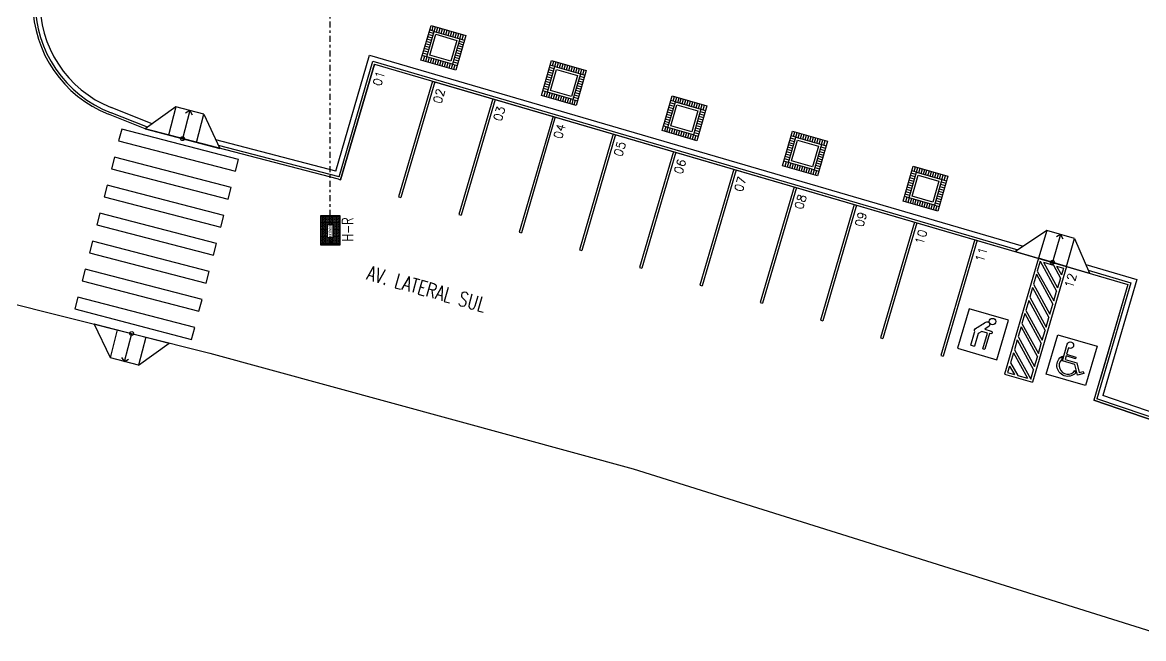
# Model space of a CAD drawing. Header units: millimetres. Extents: x 999 to 1260, y -38 to 225.
# Drawn here: x 1034.7 to 1081.13, y 14.89 to 40.41 of the extents above; entities that cross this region are included whole.
import ezdxf
from ezdxf.enums import TextEntityAlignment as Align

# ---------------------------------------------------------------- set-up
doc = ezdxf.new("R2010")
doc.units = ezdxf.units.MM
for name, pattern in [('CONTINUO', [0]), ('DASHDOT2', [0.5, 0.25, -0.125, 0, -0.125]), ('HIDDENX2', [0.75, 0.5, -0.25])]:
    doc.linetypes.add(name, pattern=pattern)
for name, color, linetype in [('I-ARQ', 8, 'Continuous'), ('I-INCENDIO', 2, 'Continuous'), ('I-NORMO_ARQ', 9, 'Continuous'), ('I-NORMO_INST', 4, 'Continuous'), ('I-ÁGUA', 5, 'Continuous')]:
    doc.layers.add(name, color=color, linetype=linetype)
doc.styles.add('COTA250', font='ROMANS.SHX')
doc.styles.add('ROMANS', font='romans', dxfattribs={"oblique": 15})
doc.styles.add('SASB', font='ARIALN.TTF')

# ---------------------------------------------------------------- blocks, each defined once
blk = doc.blocks.new('praça')
at = {"layer": 'I-ARQ', "linetype": 'CONTINUO'}
for p, q in [((1205.096, 58.358), (1202.576, 48.326)), ((1211.858, 51.003), (1212.466, 52.519)), ((1211.954, 50.972), (1212.531, 52.412)), ((1212.066, 50.714), (1212.744, 52.407)), ((1209.773, 42.999), (1211.858, 51.003)), ((1211.934, 50.897), (1211.954, 50.972)), ((1202.576, 48.326), (1197.775, 30.784)), ((1209.869, 42.971), (1211.169, 47.962)), ((1210.111, 43.108), (1211.405, 48.073)), ((1197.775, 30.784), (1190.75, 8.393)), ((1195.183, -4.233), (1200.623, 11.709)), ((1198.487, 5.141), (1200.687, 11.587))]:
    blk.add_line(p, q, dxfattribs=at)
at = {"layer": 'I-ARQ'}
for p, q in [((1204.405, 53.912), (1203.144, 49.074)), ((1204.889, 53.786), (1204.405, 53.912)), ((1203.628, 48.948), (1204.889, 53.786)), ((1205.566, 53.609), (1204.305, 48.771)), ((1204.789, 48.645), (1206.05, 53.483)), ((1206.05, 53.483), (1205.566, 53.609)), ((1206.727, 53.307), (1205.466, 48.468)), ((1205.95, 48.342), (1207.211, 53.181)), ((1207.888, 53.004), (1206.628, 48.166)), ((1207.211, 53.181), (1206.727, 53.307)), ((1208.372, 52.878), (1207.888, 53.004)), ((1207.111, 48.04), (1208.372, 52.878)), ((1209.05, 52.702), (1207.789, 47.863)), ((1208.273, 47.737), (1209.533, 52.576)), ((1209.533, 52.576), (1209.05, 52.702)), ((1210.211, 52.399), (1208.95, 47.561)), ((1209.434, 47.435), (1210.695, 52.273)), ((1211.372, 52.097), (1210.111, 47.258)), ((1210.695, 52.273), (1210.211, 52.399)), ((1211.856, 51.97), (1211.372, 52.097)), ((1210.595, 47.132), (1211.856, 51.97)), ((1203.144, 49.074), (1203.628, 48.948)), ((1204.305, 48.771), (1204.789, 48.645)), ((1205.466, 48.468), (1205.95, 48.342)), ((1206.628, 48.166), (1207.111, 48.04)), ((1207.789, 47.863), (1208.273, 47.737)), ((1208.95, 47.561), (1209.434, 47.435)), ((1210.111, 47.258), (1210.595, 47.132)), ((1209.773, 42.999), (1209.745, 42.903)), ((1209.745, 42.903), (1214.544, 41.5)), ((1214.544, 41.5), (1209.745, 42.903)), ((1209.869, 42.971), (1214.668, 41.568)), ((1210.111, 43.108), (1214.916, 41.703)), ((1214.544, 41.5), (1205.422, 10.306)), ((1214.668, 41.568), (1206.856, 14.853)), ((1214.916, 41.703), (1207.001, 14.637)), ((1209.043, 40.504), (1209.015, 40.408)), ((1213.814, 39.004), (1209.015, 40.408)), ((1213.842, 39.1), (1209.043, 40.504)), ((1214.292, 38.135), (1214.708, 39.576)), ((1214.292, 38.135), (1214.708, 39.576)), ((1214.872, 39.425), (1214.68, 39.48)), ((1214.708, 39.576), (1216.149, 39.161)), ((1214.708, 39.576), (1216.149, 39.161)), ((1214.844, 39.329), (1214.9, 39.521)), ((1214.941, 39.301), (1214.996, 39.493)), ((1215.037, 39.273), (1215.092, 39.466)), ((1213.844, 39.107), (1205.422, 10.306)), ((1213.842, 39.1), (1213.814, 39.004)), ((1214.54, 38.272), (1214.844, 39.329)), ((1214.761, 39.041), (1214.569, 39.096)), ((1214.789, 39.137), (1214.597, 39.192)), ((1214.817, 39.233), (1214.625, 39.288)), ((1214.844, 39.329), (1214.652, 39.384)), ((1214.664, 38.34), (1214.913, 39.205)), ((1214.844, 39.329), (1215.901, 39.024)), ((1214.913, 39.205), (1215.778, 38.956)), ((1215.133, 39.246), (1215.188, 39.438)), ((1215.229, 39.218), (1215.284, 39.41)), ((1215.325, 39.19), (1215.38, 39.383)), ((1215.421, 39.163), (1215.476, 39.355)), ((1215.421, 39.163), (1215.476, 39.355)), ((1215.517, 39.135), (1215.572, 39.327)), ((1215.901, 39.024), (1215.597, 37.967)), ((1215.613, 39.107), (1215.669, 39.299)), ((1215.709, 39.08), (1215.765, 39.272)), ((1216.149, 39.161), (1215.734, 37.72)), ((1216.149, 39.161), (1215.734, 37.72)), ((1215.805, 39.052), (1215.861, 39.244)), ((1215.901, 39.024), (1215.957, 39.216)), ((1215.901, 39.024), (1216.094, 38.969)), ((1215.929, 39.12), (1216.121, 39.065)), ((1214.623, 38.56), (1214.431, 38.616)), ((1214.651, 38.656), (1214.458, 38.712)), ((1214.678, 38.752), (1214.486, 38.808)), ((1214.706, 38.848), (1214.514, 38.904)), ((1214.734, 38.945), (1214.542, 39)), ((1215.778, 38.956), (1215.528, 38.091)), ((1215.763, 38.544), (1215.955, 38.488)), ((1215.791, 38.64), (1215.983, 38.584)), ((1215.818, 38.736), (1216.011, 38.681)), ((1215.846, 38.832), (1216.038, 38.777)), ((1215.874, 38.928), (1216.066, 38.873)), ((1215.734, 37.72), (1214.292, 38.135)), ((1215.734, 37.72), (1214.292, 38.135)), ((1214.512, 38.176), (1214.32, 38.231)), ((1214.54, 38.272), (1214.348, 38.327)), ((1214.568, 38.368), (1214.375, 38.423)), ((1214.595, 38.464), (1214.403, 38.519)), ((1214.54, 38.272), (1214.484, 38.08)), ((1215.597, 37.967), (1214.54, 38.272)), ((1214.636, 38.244), (1214.581, 38.052)), ((1215.528, 38.091), (1214.664, 38.34)), ((1214.732, 38.217), (1214.677, 38.024)), ((1214.828, 38.189), (1214.773, 37.997)), ((1214.924, 38.161), (1214.869, 37.969)), ((1215.02, 38.133), (1214.965, 37.941)), ((1215.116, 38.106), (1215.061, 37.914)), ((1215.116, 38.106), (1215.061, 37.914)), ((1215.212, 38.078), (1215.157, 37.886)), ((1215.652, 38.159), (1215.844, 38.104)), ((1215.68, 38.256), (1215.872, 38.2)), ((1215.708, 38.352), (1215.9, 38.296)), ((1215.735, 38.448), (1215.927, 38.392)), ((1208.313, 38.008), (1208.285, 37.912)), ((1213.084, 36.509), (1208.285, 37.912)), ((1213.112, 36.605), (1208.313, 38.008)), ((1215.309, 38.05), (1215.253, 37.858)), ((1215.405, 38.023), (1215.349, 37.83)), ((1215.501, 37.995), (1215.445, 37.803)), ((1215.597, 37.967), (1215.541, 37.775)), ((1215.569, 37.871), (1215.761, 37.816)), ((1215.597, 37.967), (1215.789, 37.912)), ((1215.624, 38.063), (1215.817, 38.008)), ((1207.584, 35.513), (1207.556, 35.417)), ((1207.584, 35.513), (1207.556, 35.417)), ((1212.355, 34.013), (1207.556, 35.417)), ((1212.355, 34.013), (1207.556, 35.417)), ((1212.383, 34.109), (1207.584, 35.513)), ((1212.383, 34.109), (1207.584, 35.513)), ((1212.833, 33.144), (1213.248, 34.585)), ((1212.833, 33.144), (1213.248, 34.585)), ((1213.385, 34.338), (1213.193, 34.393)), ((1213.413, 34.434), (1213.22, 34.489)), ((1213.248, 34.585), (1214.69, 34.17)), ((1213.248, 34.585), (1214.69, 34.17)), ((1213.385, 34.338), (1213.44, 34.53)), ((1213.481, 34.31), (1213.536, 34.502)), ((1213.577, 34.283), (1213.633, 34.475)), ((1213.673, 34.255), (1213.729, 34.447)), ((1213.769, 34.227), (1213.825, 34.419)), ((1213.865, 34.199), (1213.921, 34.392)), ((1213.961, 34.172), (1214.017, 34.364)), ((1213.961, 34.172), (1214.017, 34.364)), ((1213.246, 33.857), (1213.054, 33.913)), ((1213.08, 33.281), (1213.385, 34.338)), ((1213.08, 33.281), (1213.385, 34.338)), ((1213.274, 33.954), (1213.082, 34.009)), ((1213.302, 34.05), (1213.11, 34.105)), ((1213.33, 34.146), (1213.137, 34.201)), ((1213.357, 34.242), (1213.165, 34.297)), ((1213.204, 33.349), (1213.453, 34.214)), ((1213.385, 34.338), (1214.442, 34.033)), ((1213.385, 34.338), (1214.442, 34.033)), ((1213.453, 34.214), (1214.318, 33.965)), ((1214.058, 34.144), (1214.113, 34.336)), ((1214.318, 33.965), (1214.069, 33.1)), ((1214.442, 34.033), (1214.137, 32.976)), ((1214.442, 34.033), (1214.137, 32.976)), ((1214.154, 34.116), (1214.209, 34.309)), ((1214.25, 34.089), (1214.305, 34.281)), ((1214.69, 34.17), (1214.274, 32.729)), ((1214.69, 34.17), (1214.274, 32.729)), ((1214.346, 34.061), (1214.401, 34.253)), ((1214.414, 33.937), (1214.606, 33.882)), ((1214.442, 34.033), (1214.497, 34.225)), ((1214.442, 34.033), (1214.634, 33.978)), ((1214.47, 34.129), (1214.662, 34.074)), ((1213.108, 33.377), (1212.916, 33.432)), ((1213.136, 33.473), (1212.944, 33.528)), ((1213.163, 33.569), (1212.971, 33.625)), ((1213.191, 33.665), (1212.999, 33.721)), ((1213.219, 33.761), (1213.027, 33.817)), ((1214.276, 33.457), (1214.468, 33.401)), ((1214.303, 33.553), (1214.496, 33.497)), ((1214.331, 33.649), (1214.523, 33.593)), ((1214.359, 33.745), (1214.551, 33.69)), ((1214.387, 33.841), (1214.579, 33.786)), ((1206.854, 33.017), (1206.826, 32.921)), ((1211.653, 31.614), (1206.854, 33.017)), ((1214.274, 32.729), (1212.833, 33.144)), ((1214.274, 32.729), (1212.833, 33.144)), ((1213.053, 33.185), (1212.86, 33.24)), ((1213.08, 33.281), (1212.888, 33.336)), ((1213.08, 33.281), (1213.025, 33.089)), ((1214.137, 32.976), (1213.08, 33.281)), ((1214.137, 32.976), (1213.08, 33.281)), ((1213.176, 33.253), (1213.121, 33.061)), ((1214.069, 33.1), (1213.204, 33.349)), ((1213.272, 33.226), (1213.217, 33.033)), ((1213.369, 33.198), (1213.313, 33.006)), ((1213.465, 33.17), (1213.409, 32.978)), ((1213.561, 33.142), (1213.505, 32.95)), ((1213.657, 33.115), (1213.601, 32.923)), ((1213.657, 33.115), (1213.601, 32.923)), ((1213.753, 33.087), (1213.698, 32.895)), ((1213.849, 33.059), (1213.794, 32.867)), ((1213.945, 33.032), (1213.89, 32.839)), ((1214.041, 33.004), (1213.986, 32.812)), ((1214.137, 32.976), (1214.082, 32.784)), ((1214.137, 32.976), (1214.329, 32.921)), ((1214.165, 33.072), (1214.357, 33.017)), ((1214.193, 33.168), (1214.385, 33.113)), ((1214.22, 33.265), (1214.413, 33.209)), ((1214.248, 33.361), (1214.44, 33.305)), ((1211.625, 31.518), (1206.826, 32.921)), ((1214.11, 32.88), (1214.302, 32.825)), ((1206.124, 30.522), (1206.096, 30.426)), ((1210.895, 29.022), (1206.096, 30.426)), ((1210.923, 29.118), (1206.124, 30.522)), ((1211.373, 28.153), (1211.789, 29.594)), ((1211.373, 28.153), (1211.789, 29.594)), ((1211.621, 28.29), (1211.925, 29.347)), ((1211.621, 28.29), (1211.925, 29.347)), ((1211.898, 29.251), (1211.706, 29.306)), ((1211.925, 29.347), (1211.733, 29.402)), ((1211.953, 29.443), (1211.761, 29.498)), ((1211.789, 29.594), (1213.23, 29.179)), ((1211.789, 29.594), (1213.23, 29.179)), ((1211.925, 29.347), (1211.981, 29.539)), ((1211.925, 29.347), (1212.982, 29.042)), ((1211.925, 29.347), (1212.982, 29.042)), ((1212.022, 29.319), (1212.077, 29.511)), ((1212.118, 29.292), (1212.173, 29.484)), ((1212.214, 29.264), (1212.269, 29.456)), ((1212.31, 29.236), (1212.365, 29.428)), ((1212.406, 29.208), (1212.461, 29.401)), ((1212.502, 29.181), (1212.557, 29.373)), ((1212.502, 29.181), (1212.557, 29.373)), ((1212.598, 29.153), (1212.653, 29.345)), ((1212.694, 29.125), (1212.75, 29.318)), ((1212.79, 29.098), (1212.846, 29.29)), ((1212.886, 29.07), (1212.942, 29.262)), ((1211.759, 28.77), (1211.567, 28.826)), ((1211.787, 28.866), (1211.595, 28.922)), ((1211.815, 28.963), (1211.623, 29.018)), ((1211.842, 29.059), (1211.65, 29.114)), ((1211.87, 29.155), (1211.678, 29.21)), ((1211.745, 28.358), (1211.994, 29.223)), ((1211.994, 29.223), (1212.859, 28.974)), ((1212.859, 28.974), (1212.609, 28.109)), ((1212.982, 29.042), (1212.678, 27.985)), ((1212.982, 29.042), (1212.678, 27.985)), ((1213.23, 29.179), (1212.815, 27.738)), ((1213.23, 29.179), (1212.815, 27.738)), ((1212.927, 28.85), (1213.119, 28.795)), ((1212.955, 28.946), (1213.147, 28.891)), ((1212.982, 29.042), (1213.038, 29.234)), ((1212.982, 29.042), (1213.175, 28.987)), ((1213.01, 29.138), (1213.202, 29.083)), ((1211.621, 28.29), (1211.429, 28.345)), ((1211.649, 28.386), (1211.456, 28.441)), ((1211.676, 28.482), (1211.484, 28.538)), ((1211.704, 28.578), (1211.512, 28.634)), ((1211.732, 28.674), (1211.539, 28.73)), ((1212.609, 28.109), (1211.745, 28.358)), ((1212.789, 28.37), (1212.981, 28.314)), ((1212.816, 28.466), (1213.008, 28.41)), ((1212.844, 28.562), (1213.036, 28.506)), ((1212.872, 28.658), (1213.064, 28.603)), ((1212.899, 28.754), (1213.092, 28.699)), ((1205.394, 28.026), (1205.366, 27.93)), ((1210.165, 26.527), (1205.366, 27.93)), ((1210.193, 26.623), (1205.394, 28.026)), ((1212.815, 27.738), (1211.373, 28.153)), ((1212.815, 27.738), (1211.373, 28.153)), ((1211.593, 28.194), (1211.401, 28.249)), ((1211.621, 28.29), (1211.565, 28.098)), ((1212.678, 27.985), (1211.621, 28.29)), ((1212.678, 27.985), (1211.621, 28.29)), ((1211.717, 28.262), (1211.662, 28.07)), ((1211.813, 28.235), (1211.758, 28.042)), ((1211.909, 28.207), (1211.854, 28.015)), ((1212.005, 28.179), (1211.95, 27.987)), ((1212.101, 28.151), (1212.046, 27.959)), ((1212.197, 28.124), (1212.142, 27.932)), ((1212.197, 28.124), (1212.142, 27.932)), ((1212.293, 28.096), (1212.238, 27.904)), ((1212.39, 28.068), (1212.334, 27.876)), ((1212.486, 28.041), (1212.43, 27.849)), ((1212.582, 28.013), (1212.526, 27.821)), ((1212.678, 27.985), (1212.622, 27.793)), ((1212.65, 27.889), (1212.842, 27.834)), ((1212.678, 27.985), (1212.87, 27.93)), ((1212.705, 28.081), (1212.898, 28.026)), ((1212.733, 28.177), (1212.925, 28.122)), ((1212.761, 28.274), (1212.953, 28.218)), ((1204.665, 25.531), (1204.637, 25.435)), ((1209.436, 24.031), (1204.637, 25.435)), ((1209.464, 24.127), (1204.665, 25.531)), ((1209.914, 23.162), (1210.329, 24.604)), ((1209.914, 23.162), (1210.329, 24.604)), ((1210.161, 23.299), (1210.466, 24.356)), ((1210.161, 23.299), (1210.466, 24.356)), ((1210.411, 24.164), (1210.218, 24.219)), ((1210.438, 24.26), (1210.246, 24.315)), ((1210.466, 24.356), (1210.274, 24.411)), ((1210.285, 23.367), (1210.534, 24.232)), ((1210.494, 24.452), (1210.301, 24.507)), ((1210.329, 24.604), (1211.771, 24.188)), ((1210.329, 24.604), (1211.771, 24.188)), ((1210.466, 24.356), (1210.521, 24.548)), ((1210.466, 24.356), (1211.523, 24.051)), ((1210.466, 24.356), (1211.523, 24.051)), ((1210.534, 24.232), (1211.399, 23.983)), ((1210.562, 24.328), (1210.617, 24.52)), ((1210.658, 24.301), (1210.714, 24.493)), ((1210.754, 24.273), (1210.81, 24.465)), ((1210.85, 24.245), (1210.906, 24.437)), ((1210.946, 24.217), (1211.002, 24.41)), ((1211.043, 24.19), (1211.098, 24.382)), ((1211.043, 24.19), (1211.098, 24.382)), ((1211.139, 24.162), (1211.194, 24.354)), ((1211.235, 24.134), (1211.29, 24.327)), ((1211.331, 24.107), (1211.386, 24.299)), ((1211.771, 24.188), (1211.355, 22.747)), ((1211.771, 24.188), (1211.355, 22.747)), ((1211.427, 24.079), (1211.482, 24.271)), ((1211.523, 24.051), (1211.578, 24.243)), ((1211.551, 24.147), (1211.743, 24.092)), ((1210.272, 23.683), (1210.08, 23.739)), ((1210.3, 23.779), (1210.108, 23.835)), ((1210.327, 23.875), (1210.135, 23.931)), ((1210.355, 23.972), (1210.163, 24.027)), ((1210.383, 24.068), (1210.191, 24.123)), ((1211.399, 23.983), (1211.15, 23.118)), ((1211.523, 24.051), (1211.218, 22.994)), ((1211.523, 24.051), (1211.218, 22.994)), ((1211.44, 23.763), (1211.632, 23.708)), ((1211.468, 23.859), (1211.66, 23.804)), ((1211.495, 23.955), (1211.687, 23.9)), ((1211.523, 24.051), (1211.715, 23.996)), ((1210.134, 23.203), (1209.941, 23.258)), ((1210.161, 23.299), (1209.969, 23.354)), ((1210.189, 23.395), (1209.997, 23.45)), ((1210.217, 23.491), (1210.025, 23.547)), ((1210.244, 23.587), (1210.052, 23.643)), ((1210.161, 23.299), (1210.106, 23.107)), ((1211.218, 22.994), (1210.161, 23.299)), ((1211.218, 22.994), (1210.161, 23.299)), ((1210.257, 23.271), (1210.202, 23.079)), ((1211.15, 23.118), (1210.285, 23.367)), ((1210.353, 23.244), (1210.298, 23.051)), ((1210.45, 23.216), (1210.394, 23.024)), ((1211.301, 23.283), (1211.494, 23.227)), ((1211.329, 23.379), (1211.521, 23.323)), ((1211.357, 23.475), (1211.549, 23.419)), ((1211.384, 23.571), (1211.577, 23.515)), ((1211.412, 23.667), (1211.604, 23.612)), ((1203.935, 23.035), (1203.907, 22.939)), ((1208.706, 21.536), (1203.907, 22.939)), ((1208.734, 21.632), (1203.935, 23.035)), ((1211.355, 22.747), (1209.914, 23.162)), ((1211.355, 22.747), (1209.914, 23.162)), ((1210.546, 23.188), (1210.49, 22.996)), ((1210.642, 23.16), (1210.586, 22.968)), ((1210.738, 23.133), (1210.682, 22.941)), ((1210.738, 23.133), (1210.682, 22.941)), ((1210.834, 23.105), (1210.779, 22.913)), ((1210.93, 23.077), (1210.875, 22.885)), ((1211.026, 23.05), (1210.971, 22.858)), ((1211.122, 23.022), (1211.067, 22.83)), ((1211.218, 22.994), (1211.163, 22.802)), ((1211.191, 22.898), (1211.383, 22.843)), ((1211.218, 22.994), (1211.41, 22.939)), ((1211.246, 23.09), (1211.438, 23.035)), ((1211.274, 23.186), (1211.466, 23.131)), ((1203.205, 20.54), (1203.177, 20.444)), ((1207.976, 19.04), (1203.177, 20.444)), ((1208.004, 19.136), (1203.205, 20.54)), ((1208.454, 18.171), (1208.87, 19.613)), ((1208.454, 18.171), (1208.87, 19.613)), ((1209.034, 19.461), (1208.842, 19.516)), ((1208.87, 19.613), (1210.311, 19.197)), ((1208.87, 19.613), (1210.311, 19.197)), ((1209.006, 19.365), (1209.062, 19.557)), ((1209.103, 19.337), (1209.158, 19.529)), ((1209.199, 19.31), (1209.254, 19.502)), ((1208.702, 18.308), (1209.006, 19.365)), ((1208.702, 18.308), (1209.006, 19.365)), ((1208.923, 19.077), (1208.731, 19.132)), ((1208.951, 19.173), (1208.759, 19.228)), ((1208.979, 19.269), (1208.787, 19.324)), ((1209.006, 19.365), (1208.814, 19.42)), ((1208.826, 18.376), (1209.075, 19.241)), ((1209.006, 19.365), (1210.063, 19.06)), ((1209.006, 19.365), (1210.063, 19.06)), ((1209.075, 19.241), (1209.94, 18.992)), ((1209.295, 19.282), (1209.35, 19.474)), ((1209.391, 19.254), (1209.446, 19.446)), ((1209.487, 19.226), (1209.542, 19.419)), ((1209.583, 19.199), (1209.638, 19.391)), ((1209.583, 19.199), (1209.638, 19.391)), ((1209.679, 19.171), (1209.734, 19.363)), ((1210.063, 19.06), (1209.759, 18.003)), ((1210.063, 19.06), (1209.759, 18.003)), ((1209.775, 19.143), (1209.831, 19.336)), ((1209.871, 19.116), (1209.927, 19.308)), ((1210.311, 19.197), (1209.896, 17.756)), ((1210.311, 19.197), (1209.896, 17.756)), ((1209.967, 19.088), (1210.023, 19.28)), ((1210.063, 19.06), (1210.119, 19.252)), ((1210.063, 19.06), (1210.256, 19.005)), ((1210.091, 19.156), (1210.283, 19.101)), ((1208.785, 18.596), (1208.593, 18.652)), ((1208.813, 18.692), (1208.62, 18.748)), ((1208.84, 18.788), (1208.648, 18.844)), ((1208.868, 18.885), (1208.676, 18.94)), ((1208.896, 18.981), (1208.704, 19.036)), ((1209.94, 18.992), (1209.69, 18.127)), ((1209.925, 18.58), (1210.117, 18.524)), ((1209.953, 18.676), (1210.145, 18.621)), ((1209.98, 18.772), (1210.173, 18.717)), ((1210.008, 18.868), (1210.2, 18.813)), ((1210.036, 18.964), (1210.228, 18.909)), ((1209.896, 17.756), (1208.454, 18.171)), ((1209.896, 17.756), (1208.454, 18.171)), ((1208.674, 18.212), (1208.482, 18.267)), ((1208.702, 18.308), (1208.51, 18.363)), ((1208.73, 18.404), (1208.537, 18.459)), ((1208.757, 18.5), (1208.565, 18.556)), ((1208.702, 18.308), (1208.646, 18.116)), ((1209.759, 18.003), (1208.702, 18.308)), ((1209.759, 18.003), (1208.702, 18.308)), ((1208.798, 18.28), (1208.743, 18.088)), ((1209.69, 18.127), (1208.826, 18.376)), ((1208.894, 18.253), (1208.839, 18.06)), ((1208.99, 18.225), (1208.935, 18.033)), ((1209.086, 18.197), (1209.031, 18.005)), ((1209.182, 18.17), (1209.127, 17.977)), ((1209.278, 18.142), (1209.223, 17.95)), ((1209.278, 18.142), (1209.223, 17.95)), ((1209.374, 18.114), (1209.319, 17.922)), ((1209.814, 18.196), (1210.006, 18.14)), ((1209.842, 18.292), (1210.034, 18.236)), ((1209.87, 18.388), (1210.062, 18.332)), ((1209.897, 18.484), (1210.089, 18.428)), ((1202.475, 18.044), (1202.447, 17.948)), ((1207.246, 16.545), (1202.447, 17.948)), ((1207.274, 16.641), (1202.475, 18.044)), ((1209.471, 18.086), (1209.415, 17.894)), ((1209.567, 18.059), (1209.511, 17.867)), ((1209.663, 18.031), (1209.607, 17.839)), ((1209.759, 18.003), (1209.703, 17.811)), ((1209.731, 17.907), (1209.923, 17.852)), ((1209.759, 18.003), (1209.951, 17.948)), ((1209.786, 18.099), (1209.979, 18.044)), ((1202.779, 17.356), (1202.302, 15.725)), ((1204.41, 16.879), (1202.779, 17.356)), ((1202.903, 16.812), (1202.856, 16.65)), ((1203.933, 15.248), (1204.41, 16.879)), ((1202.756, 16.307), (1202.731, 16.222)), ((1201.704, 15.405), (1201.367, 14.253)), ((1206.504, 14.001), (1201.704, 15.405)), ((1202.302, 15.725), (1203.933, 15.248)), ((1202.716, 15.004), (1201.491, 14.321)), ((1202.58, 15.044), (1201.53, 14.457)), ((1201.65, 14.864), (1201.53, 14.457)), ((1202.173, 15.163), (1201.65, 14.864)), ((1201.771, 15.281), (1201.689, 15)), ((1202.037, 15.203), (1201.689, 15)), ((1202.037, 15.203), (1201.771, 15.281)), ((1203.123, 14.885), (1201.883, 14.206)), ((1202.58, 15.044), (1202.173, 15.163)), ((1203.123, 14.885), (1202.716, 15.004)), ((1203.259, 14.846), (1202.019, 14.167)), ((1203.666, 14.727), (1202.426, 14.047)), ((1203.802, 14.687), (1202.561, 14.008)), ((1204.209, 14.568), (1202.969, 13.889)), ((1204.345, 14.528), (1203.104, 13.849)), ((1203.666, 14.727), (1203.259, 14.846)), ((1204.752, 14.409), (1203.512, 13.73)), ((1204.209, 14.568), (1203.802, 14.687)), ((1204.752, 14.409), (1204.345, 14.528)), ((1206.168, 12.849), (1201.367, 14.253)), ((1201.491, 14.321), (1201.883, 14.206)), ((1202.019, 14.167), (1202.426, 14.047)), ((1202.561, 14.008), (1202.969, 13.889)), ((1204.888, 14.369), (1203.647, 13.69)), ((1205.295, 14.25), (1204.055, 13.571)), ((1205.431, 14.211), (1204.19, 13.531)), ((1205.838, 14.091), (1204.598, 13.412)), ((1205.974, 14.052), (1204.733, 13.373)), ((1205.295, 14.25), (1204.888, 14.369)), ((1206.381, 13.933), (1205.14, 13.254)), ((1205.838, 14.091), (1205.431, 14.211)), ((1206.378, 13.933), (1205.974, 14.052)), ((1206.166, 12.85), (1206.503, 14.001)), ((1206.378, 13.933), (1206.378, 13.931)), ((1201.228, 12.053), (1201.705, 13.685)), ((1201.705, 13.685), (1203.337, 13.208)), ((1203.104, 13.849), (1203.512, 13.73)), ((1203.647, 13.69), (1204.055, 13.571)), ((1204.19, 13.531), (1204.598, 13.412)), ((1206.338, 13.795), (1205.276, 13.214)), ((1206.338, 13.795), (1206.219, 13.388)), ((1203.337, 13.208), (1202.86, 11.576)), ((1204.733, 13.373), (1205.14, 13.254)), ((1205.683, 13.095), (1205.276, 13.214)), ((1206.219, 13.388), (1205.683, 13.095)), ((1206.179, 13.252), (1205.819, 13.055)), ((1206.098, 12.974), (1205.819, 13.055)), ((1206.179, 13.252), (1206.098, 12.974)), ((1200.623, 11.709), (1195.183, -4.233)), ((1205.422, 10.306), (1200.623, 11.709)), ((1205.422, 10.306), (1200.623, 11.709)), ((1202.86, 11.576), (1201.228, 12.053)), ((1206.004, 11.942), (1205.49, 10.182)), ((1206.243, 12.046), (1205.626, 9.934)), ((1198.623, 4.919), (1200.814, 11.341)), ((1205.49, 10.182), (1200.687, 11.587)), ((1205.626, 9.934), (1200.814, 11.341)), ((1205.422, 10.306), (1201.497, 11.454))]:
    blk.add_line(p, q, dxfattribs=at)
at = {"layer": 'I-ARQ', "linetype": 'Continuous', "ltscale": 3}
for p, q in [((1202.378, 52.44), (1203.791, 53.105)), ((1203.791, 53.105), (1202.984, 50.009)), ((1202.075, 51.279), (1202.378, 52.44)), ((1202.378, 52.44), (1203.539, 52.138)), ((1202.226, 51.86), (1202.399, 51.961)), ((1202.226, 51.86), (1203.388, 51.557)), ((1202.226, 51.86), (1202.328, 51.687)), ((1202.075, 51.279), (1202.984, 50.009)), ((1203.236, 50.976), (1202.075, 51.279)), ((1211.858, 51.003), (1211.052, 47.906)), ((1212.768, 49.733), (1211.858, 51.003)), ((1212.768, 49.733), (1211.606, 50.035)), ((1212.465, 48.572), (1212.768, 49.733)), ((1212.616, 49.152), (1211.455, 49.455)), ((1212.616, 49.152), (1212.515, 49.325)), ((1211.304, 48.874), (1212.465, 48.572)), ((1212.616, 49.152), (1212.444, 49.051)), ((1212.465, 48.572), (1211.052, 47.906)), ((1206.783, 14.961), (1205.885, 11.89)), ((1207.654, 13.665), (1206.783, 14.961)), ((1207.654, 13.665), (1206.503, 14.001)), ((1207.317, 12.513), (1207.654, 13.665)), ((1207.486, 13.089), (1206.334, 13.425)), ((1207.486, 13.089), (1207.31, 12.993)), ((1207.486, 13.089), (1207.39, 13.264)), ((1206.166, 12.85), (1207.317, 12.513)), ((1207.317, 12.513), (1205.885, 11.89))]:
    blk.add_line(p, q, dxfattribs=at)
at = {"layer": 'I-ARQ'}
for points in [[(1202.903, 16.812), (1203.422, 16.651, 0.152101), (1203.503, 16.651, -0.324449), (1203.577, 16.625, -0.029904), (1203.856, 16.178, -0.842544), (1203.693, 16.049), (1203.564, 16.219)], [(1203.564, 16.219), (1203.488, 15.961, -0.9137), (1203.37, 15.984), (1203.384, 16.031), (1202.731, 16.222)]]:
    blk.add_lwpolyline(points, format="xyb", dxfattribs=at)
blk.add_lwpolyline([(1202.756, 16.307), (1203.404, 16.118), (1203.473, 16.354), (1203.381, 16.502), (1202.856, 16.65)], dxfattribs=at)
for points in [[(1202.452, 13.012), (1202.302, 13.056, 1.067989), (1201.856, 12.492), (1201.747, 12.466, -1.151299)], [(1202.343, 12.471), (1202.457, 12.86), (1202.312, 12.903), (1202.171, 12.421), (1201.771, 12.323), (1201.814, 12.149), (1201.726, 12.127), (1201.662, 12.39), (1202.1, 12.496), (1202.251, 13.014), (1202.942, 12.812, -3.146264), (1202.795, 12.762), (1202.526, 12.84), (1202.412, 12.451)]]:
    blk.add_lwpolyline(points, format="xyb", close=True, dxfattribs=at)
at = {"layer": 'I-ARQ', "linetype": 'Continuous', "ltscale": 3}
for centre in [(1203.388, 51.557), (1211.455, 49.455), (1206.334, 13.425)]:
    blk.add_circle(centre, 0.0798, dxfattribs=at)
at = {"layer": 'I-ARQ'}
blk.add_circle((1203.88, 15.91), 0.133, dxfattribs=at)
at = {"layer": 'I-ARQ', "linetype": 'CONTINUO'}
for radius, start, end in [(5, 90.7016, 158.1583), (4.9, 89.7602, 159.0352), (4.7, 88.1407, 158.1583)]:
    blk.add_arc((1217.107, 50.658), radius, start, end, dxfattribs=at)
at = {"layer": 'I-ARQ', "style": 'COTA250'}
for s, p in [('01', (1213.951, 41.324)), ('02', (1213.221, 38.829)), ('03', (1212.491, 36.333)), ('04', (1211.761, 33.838)), ('05', (1211.032, 31.342)), ('06', (1210.302, 28.847)), ('07', (1209.572, 26.351)), ('08', (1208.842, 23.856)), ('09', (1208.113, 21.36)), ('10', (1207.383, 18.865)), ('11', (1206.653, 16.369)), ('12', (1205.575, 12.673))]:
    blk.add_text(s, height=0.36, rotation=343.6997, dxfattribs=at).set_placement(p, align=Align.MIDDLE_CENTER)
at = {"layer": 'I-ARQ', "width": 1, "flags": 3}
blk.add_attdef('CODIGO', text='', height=0.024, rotation=360, dxfattribs=at).set_placement((1257.016, 34.844), align=Align.MIDDLE)
at = {"layer": 'I-ARQ', "text_generation_flag": 4, "width": 1, "flags": 3}
blk.add_attdef('CODIGO', text='', height=0.024, rotation=360, dxfattribs=at).set_placement((1258.871, 16.028), align=Align.MIDDLE)
at = {"layer": 'I-ARQ', "style": 'ROMANS', "width": 1}
blk.add_attdef('0.00', (1278.703, -45.867), '', height=0.36, dxfattribs=at)
at = {"layer": 'I-NORMO_ARQ', "style": 'ROMANS', "width": 0.75}
blk.add_text('AV. LATERAL SUL', height=0.6, rotation=254.3759, dxfattribs=at).set_placement((1205.625, 41.868, -836))
blk = doc.blocks.new('TITULO2')
at = {"style": 'SASB', "width": 0.7}
blk.add_attdef('LNOME', (-0.0001, 0.0006), '', height=0.009, dxfattribs=at)
blk = doc.blocks.new('HID. PASSEIO')
at = {"color": 8}
for p, q in [((0.309, 0.196), (-0.271, 0.196)), ((-0.271, 0.196), (-0.271, -0.195)), ((0.309, -0.195), (0.309, 0.196)), ((0.309, -0.195), (-0.271, -0.195))]:
    blk.add_line(p, q, dxfattribs=at)
blk.add_lwpolyline([(0.319, 0.206), (-0.281, 0.206), (-0.281, -0.205), (0.319, -0.205)], close=True)
for points in [[(-0.27, 0.196), (-0.27, 0.196), (-0.248, 0.174), (-0.27, 0.152), (-0.27, 0.152)], [(-0.27, 0.138), (-0.27, 0.138), (-0.248, 0.116), (-0.27, 0.094), (-0.27, 0.094)], [(-0.27, 0.08), (-0.27, 0.08), (-0.248, 0.058), (-0.27, 0.036), (-0.27, 0.037)], [(-0.27, 0.022), (-0.27, 0.022), (-0.251, 0.003)], [(-0.262, 0.029), (-0.241, 0.051), (-0.219, 0.029), (-0.232, 0.016)], [(-0.249, 0.016), (-0.262, 0.029)], [(-0.226, 0.196), (-0.241, 0.181), (-0.256, 0.196)], [(-0.23, 0.004), (-0.212, 0.022), (-0.19, 0), (-0.212, -0.022), (-0.23, -0.003)], [(-0.168, 0.196), (-0.183, 0.181), (-0.198, 0.196)], [(-0.137, 0.053), (-0.154, 0.036), (-0.176, 0.058), (-0.154, 0.08), (-0.132, 0.058), (-0.135, 0.055)], [(-0.176, 0), (-0.154, 0.022), (-0.137, 0.005)], [(-0.137, -0.005), (-0.154, -0.022), (-0.176, 0)], [(-0.147, 0.028), (-0.137, 0.038)], [(-0.137, 0.018), (-0.147, 0.028)], [(-0.11, 0.196), (-0.125, 0.181), (-0.14, 0.196)], [(-0.118, 0.058), (-0.096, 0.08), (-0.074, 0.058), (-0.077, 0.055)], [(-0.115, 0.055), (-0.118, 0.058)], [(-0.052, 0.196), (-0.067, 0.181), (-0.082, 0.196)], [(-0.06, 0.058), (-0.038, 0.08), (-0.016, 0.058), (-0.019, 0.055)], [(-0.057, 0.055), (-0.06, 0.058)], [(0.006, 0.196), (-0.009, 0.181), (-0.024, 0.196)], [(-0.002, 0.058), (0.02, 0.08), (0.042, 0.058), (0.039, 0.055)], [(0.001, 0.055), (-0.002, 0.058)], [(0.064, 0.196), (0.049, 0.181), (0.034, 0.196)], [(0.056, 0.058), (0.078, 0.08), (0.1, 0.058), (0.097, 0.055)], [(0.059, 0.055), (0.056, 0.058)], [(0.122, 0.196), (0.107, 0.181), (0.092, 0.196)], [(0.114, 0.058), (0.136, 0.08), (0.158, 0.058), (0.141, 0.041)], [(0.117, 0.055), (0.114, 0.058)], [(0.141, 0.017), (0.158, 0), (0.141, -0.017)], [(0.18, 0.196), (0.165, 0.181), (0.15, 0.196)], [(0.238, 0.196), (0.223, 0.181), (0.208, 0.196)], [(0.296, 0.196), (0.281, 0.181), (0.266, 0.196)], [(0.31, 0.152), (0.288, 0.174), (0.31, 0.196)], [(0.31, 0.094), (0.288, 0.116), (0.31, 0.138)], [(0.31, 0.036), (0.288, 0.058), (0.31, 0.08)], [(0.31, -0.022), (0.288, 0), (0.31, 0.022)], [(-0.251, -0.002), (-0.27, -0.022), (-0.27, -0.021)], [(-0.27, -0.036), (-0.27, -0.036), (-0.248, -0.058), (-0.27, -0.079), (-0.27, -0.079)], [(-0.27, -0.094), (-0.27, -0.094), (-0.248, -0.116), (-0.27, -0.137), (-0.27, -0.137)], [(-0.27, -0.152), (-0.27, -0.152), (-0.248, -0.174), (-0.269, -0.195)], [(-0.262, -0.029), (-0.251, -0.017)], [(-0.23, -0.018), (-0.219, -0.029), (-0.241, -0.051), (-0.262, -0.029)], [(-0.255, -0.195), (-0.241, -0.181), (-0.227, -0.195)], [(-0.212, -0.195), (-0.233, -0.174), (-0.212, -0.152), (-0.19, -0.174), (-0.211, -0.195)], [(-0.197, -0.195), (-0.183, -0.181), (-0.169, -0.195)], [(-0.176, -0.058), (-0.154, -0.036), (-0.132, -0.058)], [(-0.132, -0.058), (-0.154, -0.079), (-0.176, -0.058)], [(-0.154, -0.195), (-0.176, -0.174), (-0.154, -0.152), (-0.132, -0.174), (-0.153, -0.195)], [(-0.147, -0.03), (-0.137, -0.02)], [(-0.137, -0.04), (-0.147, -0.03)], [(-0.139, -0.195), (-0.125, -0.181), (-0.111, -0.195)], [(-0.118, -0.058), (-0.114, -0.054)], [(-0.074, -0.058), (-0.096, -0.079), (-0.118, -0.058)], [(-0.096, -0.195), (-0.118, -0.174), (-0.096, -0.152), (-0.074, -0.174), (-0.095, -0.195)], [(-0.081, -0.195), (-0.067, -0.181), (-0.053, -0.195)], [(-0.078, -0.054), (-0.074, -0.058)], [(-0.06, -0.058), (-0.056, -0.054)], [(-0.016, -0.058), (-0.038, -0.079), (-0.06, -0.058)], [(-0.038, -0.195), (-0.06, -0.174), (-0.038, -0.152), (-0.016, -0.174), (-0.033, -0.191)], [(-0.023, -0.195), (-0.009, -0.181), (0.005, -0.195)], [(-0.02, -0.054), (-0.016, -0.058)], [(-0.002, -0.058), (0.002, -0.054)], [(0.042, -0.058), (0.02, -0.079), (-0.002, -0.058)], [(0.02, -0.195), (-0.002, -0.174), (0.02, -0.152), (0.042, -0.174), (0.021, -0.195)], [(0.035, -0.195), (0.049, -0.181), (0.063, -0.195)], [(0.038, -0.054), (0.042, -0.058)], [(0.056, -0.058), (0.06, -0.054)], [(0.1, -0.058), (0.078, -0.079), (0.056, -0.058)], [(0.077, -0.195), (0.056, -0.174), (0.078, -0.152), (0.1, -0.174), (0.078, -0.195)], [(0.093, -0.195), (0.107, -0.181), (0.121, -0.195)], [(0.096, -0.054), (0.1, -0.058)], [(0.114, -0.058), (0.118, -0.054)], [(0.158, -0.058), (0.136, -0.079), (0.114, -0.058)], [(0.135, -0.195), (0.114, -0.174), (0.136, -0.152), (0.158, -0.174), (0.136, -0.195)], [(0.14, -0.04), (0.158, -0.058)], [(0.151, -0.195), (0.165, -0.181), (0.179, -0.195)], [(0.193, -0.195), (0.172, -0.174), (0.194, -0.152), (0.216, -0.174), (0.194, -0.195)], [(0.209, -0.195), (0.223, -0.181), (0.237, -0.195)], [(0.251, -0.195), (0.23, -0.174), (0.252, -0.152), (0.273, -0.174), (0.252, -0.195)], [(0.267, -0.195), (0.281, -0.181), (0.295, -0.195)], [(0.31, -0.079), (0.288, -0.058), (0.31, -0.036)], [(0.31, -0.137), (0.288, -0.116), (0.31, -0.094)], [(0.305, -0.191), (0.288, -0.174), (0.31, -0.152)]]:
    blk.add_lwpolyline(points, dxfattribs=at)
for points in [[(-0.262, 0.145), (-0.241, 0.167), (-0.219, 0.145), (-0.241, 0.123)], [(-0.262, 0.087), (-0.241, 0.109), (-0.219, 0.087), (-0.241, 0.065)], [(-0.231, 0.012), (-0.252, 0.012), (-0.252, -0.029), (-0.231, -0.029)], [(-0.233, 0.174), (-0.212, 0.196), (-0.19, 0.174), (-0.212, 0.152)], [(-0.233, 0.116), (-0.212, 0.138), (-0.19, 0.116), (-0.212, 0.094)], [(-0.233, 0.058), (-0.212, 0.08), (-0.19, 0.058), (-0.212, 0.036)], [(-0.204, 0.145), (-0.183, 0.167), (-0.161, 0.145), (-0.183, 0.123)], [(-0.204, 0.087), (-0.183, 0.109), (-0.161, 0.087), (-0.183, 0.065)], [(-0.204, 0.029), (-0.183, 0.051), (-0.161, 0.029), (-0.183, 0.007)], [(-0.176, 0.174), (-0.154, 0.196), (-0.132, 0.174), (-0.154, 0.152)], [(-0.176, 0.116), (-0.154, 0.138), (-0.132, 0.116), (-0.154, 0.094)], [(-0.147, 0.145), (-0.125, 0.167), (-0.103, 0.145), (-0.125, 0.123)], [(-0.147, 0.087), (-0.125, 0.109), (-0.103, 0.087), (-0.125, 0.065)], [(-0.137, -0.054), (-0.137, 0.055), (0.14, 0.055), (0.14, -0.054)], [(-0.118, 0.174), (-0.096, 0.196), (-0.074, 0.174), (-0.096, 0.152)], [(-0.118, 0.116), (-0.096, 0.138), (-0.074, 0.116), (-0.096, 0.094)], [(-0.089, 0.145), (-0.067, 0.167), (-0.045, 0.145), (-0.067, 0.123)], [(-0.089, 0.087), (-0.067, 0.109), (-0.045, 0.087), (-0.067, 0.065)], [(-0.06, 0.174), (-0.038, 0.196), (-0.016, 0.174), (-0.038, 0.152)], [(-0.06, 0.116), (-0.038, 0.138), (-0.016, 0.116), (-0.038, 0.094)], [(-0.031, 0.145), (-0.009, 0.167), (0.013, 0.145), (-0.009, 0.123)], [(-0.031, 0.087), (-0.009, 0.109), (0.013, 0.087), (-0.009, 0.065)], [(-0.002, 0.174), (0.02, 0.196), (0.042, 0.174), (0.02, 0.152)], [(-0.002, 0.116), (0.02, 0.138), (0.042, 0.116), (0.02, 0.094)], [(0.027, 0.145), (0.049, 0.167), (0.071, 0.145), (0.049, 0.123)], [(0.027, 0.087), (0.049, 0.109), (0.071, 0.087), (0.049, 0.065)], [(0.056, 0.174), (0.078, 0.196), (0.1, 0.174), (0.078, 0.152)], [(0.056, 0.116), (0.078, 0.138), (0.1, 0.116), (0.078, 0.094)], [(0.085, 0.145), (0.107, 0.167), (0.129, 0.145), (0.107, 0.123)], [(0.085, 0.087), (0.107, 0.109), (0.129, 0.087), (0.107, 0.065)], [(0.114, 0.174), (0.136, 0.196), (0.158, 0.174), (0.136, 0.152)], [(0.114, 0.116), (0.136, 0.138), (0.158, 0.116), (0.136, 0.094)], [(0.143, 0.145), (0.165, 0.167), (0.187, 0.145), (0.165, 0.123)], [(0.143, 0.087), (0.165, 0.109), (0.187, 0.087), (0.165, 0.065)], [(0.143, 0.029), (0.165, 0.051), (0.187, 0.029), (0.165, 0.007)], [(0.172, 0.174), (0.194, 0.196), (0.216, 0.174), (0.194, 0.152)], [(0.172, 0.116), (0.194, 0.138), (0.216, 0.116), (0.194, 0.094)], [(0.172, 0.058), (0.194, 0.08), (0.216, 0.058), (0.194, 0.036)], [(0.172, 0), (0.194, 0.022), (0.216, 0), (0.194, -0.022)], [(0.201, 0.145), (0.223, 0.167), (0.245, 0.145), (0.223, 0.123)], [(0.201, 0.087), (0.223, 0.109), (0.245, 0.087), (0.223, 0.065)], [(0.201, 0.029), (0.223, 0.051), (0.245, 0.029), (0.223, 0.007)], [(0.23, 0.174), (0.252, 0.196), (0.273, 0.174), (0.252, 0.152)], [(0.23, 0.116), (0.252, 0.138), (0.273, 0.116), (0.252, 0.094)], [(0.23, 0.058), (0.252, 0.08), (0.273, 0.058), (0.252, 0.036)], [(0.23, 0), (0.252, 0.022), (0.273, 0), (0.252, -0.022)], [(0.259, 0.145), (0.281, 0.167), (0.302, 0.145), (0.281, 0.123)], [(0.259, 0.087), (0.281, 0.109), (0.302, 0.087), (0.281, 0.065)], [(0.259, 0.029), (0.281, 0.051), (0.302, 0.029), (0.281, 0.007)], [(-0.262, -0.087), (-0.241, -0.065), (-0.219, -0.087), (-0.241, -0.108)], [(-0.262, -0.145), (-0.241, -0.123), (-0.219, -0.145), (-0.241, -0.166)], [(-0.233, -0.058), (-0.212, -0.036), (-0.19, -0.058), (-0.212, -0.079)], [(-0.233, -0.116), (-0.212, -0.094), (-0.19, -0.116), (-0.212, -0.137)], [(-0.204, -0.029), (-0.183, -0.007), (-0.161, -0.029), (-0.183, -0.051)], [(-0.204, -0.087), (-0.183, -0.065), (-0.161, -0.087), (-0.183, -0.108)], [(-0.204, -0.145), (-0.183, -0.123), (-0.161, -0.145), (-0.183, -0.166)], [(-0.176, -0.116), (-0.154, -0.094), (-0.132, -0.116), (-0.154, -0.137)], [(-0.147, -0.087), (-0.125, -0.065), (-0.103, -0.087), (-0.125, -0.108)], [(-0.147, -0.145), (-0.125, -0.123), (-0.103, -0.145), (-0.125, -0.166)], [(-0.118, -0.116), (-0.096, -0.094), (-0.074, -0.116), (-0.096, -0.137)], [(-0.089, -0.087), (-0.067, -0.065), (-0.045, -0.087), (-0.067, -0.108)], [(-0.089, -0.145), (-0.067, -0.123), (-0.045, -0.145), (-0.067, -0.166)], [(-0.06, -0.116), (-0.038, -0.094), (-0.016, -0.116), (-0.038, -0.137)], [(-0.031, -0.087), (-0.009, -0.065), (0.013, -0.087), (-0.009, -0.108)], [(-0.031, -0.145), (-0.009, -0.123), (0.013, -0.145), (-0.009, -0.166)], [(-0.002, -0.116), (0.02, -0.094), (0.042, -0.116), (0.02, -0.137)], [(0.027, -0.087), (0.049, -0.065), (0.071, -0.087), (0.049, -0.108)], [(0.027, -0.145), (0.049, -0.123), (0.071, -0.145), (0.049, -0.166)], [(0.056, -0.116), (0.078, -0.094), (0.1, -0.116), (0.078, -0.137)], [(0.085, -0.087), (0.107, -0.065), (0.129, -0.087), (0.107, -0.108)], [(0.085, -0.145), (0.107, -0.123), (0.129, -0.145), (0.107, -0.166)], [(0.114, -0.116), (0.136, -0.094), (0.158, -0.116), (0.136, -0.137)], [(0.143, -0.029), (0.165, -0.007), (0.187, -0.029), (0.165, -0.051)], [(0.143, -0.087), (0.165, -0.065), (0.187, -0.087), (0.165, -0.108)], [(0.143, -0.145), (0.165, -0.123), (0.187, -0.145), (0.165, -0.166)], [(0.172, -0.058), (0.194, -0.036), (0.216, -0.058), (0.194, -0.079)], [(0.172, -0.116), (0.194, -0.094), (0.216, -0.116), (0.194, -0.137)], [(0.201, -0.029), (0.223, -0.007), (0.245, -0.029), (0.223, -0.051)], [(0.201, -0.087), (0.223, -0.065), (0.245, -0.087), (0.223, -0.108)], [(0.201, -0.145), (0.223, -0.123), (0.245, -0.145), (0.223, -0.166)], [(0.23, -0.058), (0.252, -0.036), (0.273, -0.058), (0.252, -0.079)], [(0.23, -0.116), (0.252, -0.094), (0.273, -0.116), (0.252, -0.137)], [(0.259, -0.029), (0.281, -0.007), (0.302, -0.029), (0.281, -0.051)], [(0.259, -0.087), (0.281, -0.065), (0.302, -0.087), (0.281, -0.108)], [(0.259, -0.145), (0.281, -0.123), (0.302, -0.145), (0.281, -0.166)]]:
    blk.add_lwpolyline(points, close=True, dxfattribs=at)
ref = blk.add_blockref('TITULO2', (-0.126, -0.035), dxfattribs=dict(xscale=6.688868996163364, yscale=6.688868996163364, zscale=6.688868996163364))
ref.add_attrib('LNOME', 'INCÊNDIO', (-0.126, -0.031), dxfattribs={"height": 0.0602, "style": 'SASB', "width": 0.65})

msp = doc.modelspace()

# ---------------------------------------------------------------- linework, layer by layer
at = {"layer": 'I-ÁGUA', "linetype": 'DASHDOT2'}
msp.add_line((1047.448, 32.399), (1047.448, 79.152), dxfattribs=at)

# ---------------------------------------------------------------- block references
at = {"layer": 'I-ARQ', "rotation": 90}
msp.add_blockref('praça', (1090.782, -1175.864), dxfattribs=at)
at = {"layer": 'I-INCENDIO', "linetype": 'HIDDENX2', "xscale": 2, "yscale": 2, "zscale": 2, "rotation": 90}
msp.add_blockref('HID. PASSEIO', (1047.45, 31.761), dxfattribs=at)

# ---------------------------------------------------------------- texts
at = {"layer": 'I-NORMO_INST', "style": 'ROMANS', "width": 0.75}
msp.add_text('H-R', height=0.45, rotation=90, dxfattribs=at).set_placement((1048.395, 31.83), align=Align.CENTER)

doc.saveas('drawing.dxf')
